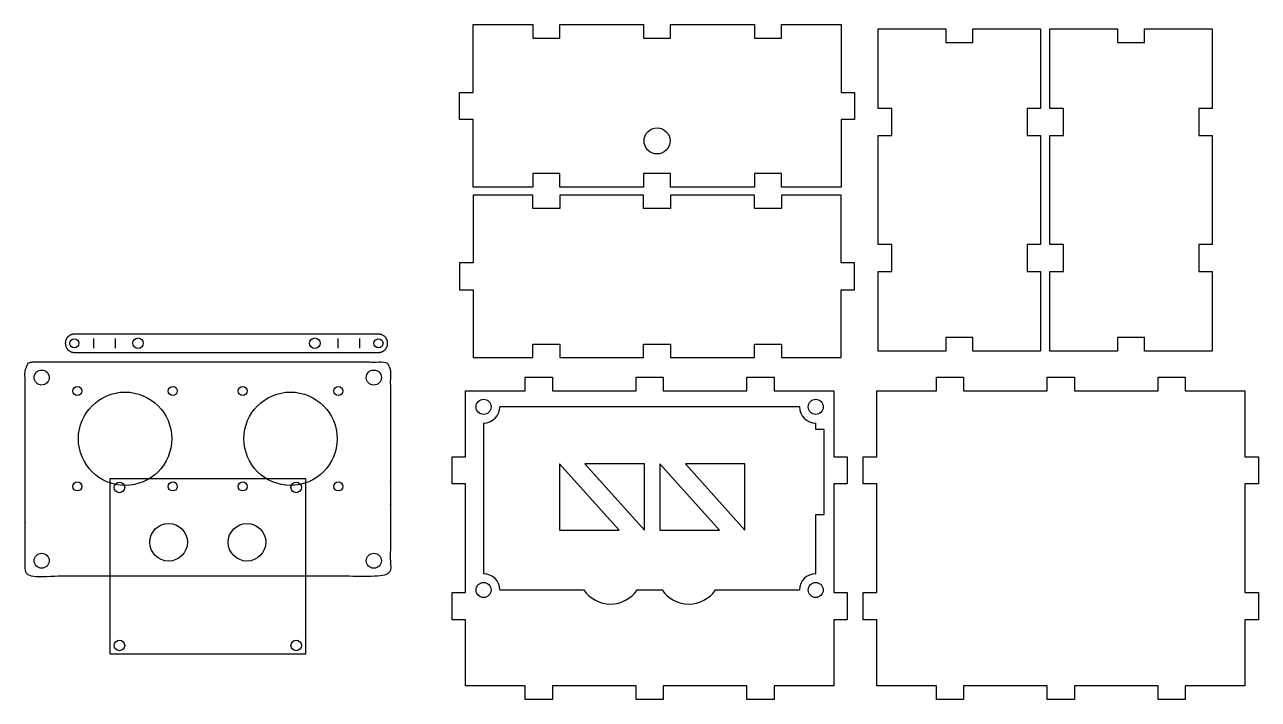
# Model space of a CAD drawing. Header units: inches. Extents: x -5.5 to 10.9, y 0.2 to 9.1.
import ezdxf

# ---------------------------------------------------------------- set-up
doc = ezdxf.new("R2010")
doc.units = ezdxf.units.IN
doc.header["$MEASUREMENT"] = 0
for name, color, linetype, true_color in [('CUTS', 1, 'Continuous', 0xff0000), ('Default', 178, 'Continuous', 0x000000), ('PARTS', 5, 'Continuous', 0x0000ff)]:
    doc.layers.add(name, color=color, linetype=linetype, true_color=true_color)

msp = doc.modelspace()

# ---------------------------------------------------------------- linework, layer by layer
at = {"layer": 'CUTS'}
for p, q in [((-4.534, 4.959), (-4.534, 4.833)), ((-4.248, 4.959), (-4.248, 4.833)), ((-1.287, 4.959), (-1.287, 4.833)), ((-1.001, 4.959), (-1.001, 4.833))]:
    msp.add_line(p, q, dxfattribs=at)
for points in [[(4.85, 4.051), (0.865, 4.051)], [(0.65, 3.835), (0.65, 1.831)], [(5.065, 3.751), (5.065, 3.835)], [(5.065, 2.618), (5.176, 2.618), (5.176, 3.751), (5.065, 3.751)], [(5.065, 1.831), (5.065, 2.618)], [(0.865, 1.616), (1.98, 1.616)], [(2.693, 1.616), (3.022, 1.616)], [(3.735, 1.616), (4.85, 1.616)]]:
    msp.add_lwpolyline(points, dxfattribs=at)
for centre, radius in [((2.956, 7.586), 0.173), ((-4.789, 4.896), 0.06), ((-3.943, 4.896), 0.07), ((-1.593, 4.896), 0.07), ((-0.747, 4.896), 0.06), ((-5.224, 4.44), 0.1), ((-0.809, 4.44), 0.1), ((-4.751, 4.262), 0.06), ((-3.481, 4.262), 0.06), ((-2.551, 4.262), 0.06), ((-1.281, 4.262), 0.06), ((-4.116, 3.627), 0.62), ((-1.916, 3.627), 0.62), ((0.65, 4.051), 0.1), ((5.065, 4.051), 0.1), ((-4.751, 2.992), 0.06), ((-4.191, 2.979), 0.07), ((-3.481, 2.992), 0.06), ((-2.551, 2.992), 0.06), ((-1.841, 2.979), 0.07), ((-1.281, 2.992), 0.06), ((-3.537, 2.25), 0.25), ((-2.495, 2.25), 0.25), ((-5.224, 2.005), 0.1), ((-0.809, 2.005), 0.1), ((0.65, 1.616), 0.1), ((5.065, 1.616), 0.1), ((-4.191, 0.879), 0.07), ((-1.841, 0.879), 0.07)]:
    msp.add_circle(centre, radius, dxfattribs=at)
for centre, radius, start, end in [((0.65, 4.051), 0.216, 270, 0), ((5.065, 4.051), 0.216, 180, 270), ((0.65, 1.616), 0.216, 0, 90), ((5.065, 1.616), 0.216, 90, 180), ((2.337, 1.861), 0.432, 214.4831, 325.5169), ((3.378, 1.861), 0.432, 214.4831, 325.5169)]:
    msp.add_arc(centre, radius, start, end, dxfattribs=at)
at = {"layer": 'Default'}
msp.add_lwpolyline([(-4.317, 0.767), (-1.715, 0.767), (-1.715, 3.092), (-4.317, 3.092)], close=True, dxfattribs=at)
at = {"layer": 'PARTS'}
for points in [[(2.776, 9.132), (2.776, 8.952), (3.136, 8.952), (3.136, 9.132), (4.25, 9.132), (4.25, 8.952), (4.61, 8.952), (4.61, 9.132), (5.402, 9.132), (5.402, 8.232), (5.582, 8.232), (5.582, 7.872), (5.402, 7.872), (5.402, 6.972), (4.61, 6.972), (4.61, 7.152), (4.25, 7.152), (4.25, 6.972), (3.136, 6.972), (3.136, 7.152), (2.776, 7.152), (2.776, 6.972), (1.663, 6.972), (1.663, 7.152), (1.303, 7.152), (1.303, 6.972), (0.51, 6.972), (0.51, 7.872), (0.33, 7.872), (0.33, 8.232), (0.51, 8.232), (0.51, 9.132), (1.303, 9.132), (1.303, 8.952), (1.663, 8.952), (1.663, 9.132)], [(6.795, 4.793), (5.895, 4.793), (5.895, 4.973), (5.895, 5.851), (6.075, 5.851), (6.075, 6.211), (5.895, 6.211), (5.895, 7.657), (6.075, 7.657), (6.075, 8.017), (5.895, 8.017), (5.895, 8.896), (5.895, 9.076), (6.795, 9.076), (6.795, 8.896), (7.155, 8.896), (7.155, 9.076), (8.055, 9.076), (8.055, 8.896), (8.055, 8.017), (7.875, 8.017), (7.875, 7.657), (8.055, 7.657), (8.055, 6.211), (7.875, 6.211), (7.875, 5.851), (8.055, 5.851), (8.055, 4.973), (8.055, 4.793), (7.155, 4.793), (7.155, 4.973), (6.795, 4.973)], [(9.077, 4.793), (8.177, 4.793), (8.177, 4.973), (8.177, 5.851), (8.357, 5.851), (8.357, 6.211), (8.177, 6.211), (8.177, 7.657), (8.357, 7.657), (8.357, 8.017), (8.177, 8.017), (8.177, 8.896), (8.177, 9.076), (9.077, 9.076), (9.077, 8.896), (9.437, 8.896), (9.437, 9.076), (10.337, 9.076), (10.337, 8.896), (10.337, 8.017), (10.157, 8.017), (10.157, 7.657), (10.337, 7.657), (10.337, 6.211), (10.157, 6.211), (10.157, 5.851), (10.337, 5.851), (10.337, 4.973), (10.337, 4.793), (9.437, 4.793), (9.437, 4.973), (9.077, 4.973)], [(2.776, 4.886), (3.136, 4.886), (3.136, 4.706), (4.25, 4.706), (4.25, 4.886), (4.61, 4.886), (4.61, 4.706), (5.402, 4.706), (5.402, 5.606), (5.582, 5.606), (5.582, 5.966), (5.402, 5.966), (5.402, 6.866), (4.61, 6.866), (4.61, 6.686), (4.25, 6.686), (4.25, 6.866), (3.136, 6.866), (3.136, 6.686), (2.776, 6.686), (2.776, 6.866), (1.663, 6.866), (1.663, 6.686), (1.303, 6.686), (1.303, 6.866), (0.51, 6.866), (0.51, 5.966), (0.33, 5.966), (0.33, 5.606), (0.51, 5.606), (0.51, 4.706), (1.303, 4.706), (1.303, 4.886), (1.663, 4.886), (1.663, 4.706), (2.776, 4.706)], [(0.231, 3.027), (0.231, 3.387), (0.411, 3.387), (0.411, 4.265), (1.204, 4.265), (1.204, 4.445), (1.564, 4.445), (1.564, 4.265), (2.678, 4.265), (2.678, 4.445), (3.038, 4.445), (3.038, 4.265), (4.151, 4.265), (4.151, 4.445), (4.511, 4.445), (4.511, 4.265), (5.304, 4.265), (5.304, 3.387), (5.484, 3.387), (5.484, 3.027), (5.304, 3.027), (5.304, 1.581), (5.484, 1.581), (5.484, 1.221), (5.304, 1.221), (5.304, 0.342), (4.511, 0.342), (4.511, 0.162), (4.151, 0.162), (4.151, 0.342), (3.038, 0.342), (3.038, 0.162), (2.678, 0.162), (2.678, 0.342), (1.564, 0.342), (1.564, 0.162), (1.204, 0.162), (1.204, 0.342), (0.411, 0.342), (0.411, 1.221), (0.231, 1.221), (0.231, 1.581), (0.411, 1.581), (0.411, 3.027)], [(5.696, 3.027), (5.696, 3.387), (5.876, 3.387), (5.876, 4.265), (6.669, 4.265), (6.669, 4.445), (7.029, 4.445), (7.029, 4.265), (8.143, 4.265), (8.143, 4.445), (8.503, 4.445), (8.503, 4.265), (9.616, 4.265), (9.616, 4.445), (9.976, 4.445), (9.976, 4.265), (10.769, 4.265), (10.769, 3.387), (10.949, 3.387), (10.949, 3.027), (10.769, 3.027), (10.769, 1.581), (10.949, 1.581), (10.949, 1.221), (10.769, 1.221), (10.769, 0.342), (9.976, 0.342), (9.976, 0.162), (9.616, 0.162), (9.616, 0.342), (8.503, 0.342), (8.503, 0.162), (8.143, 0.162), (8.143, 0.342), (7.029, 0.342), (7.029, 0.162), (6.669, 0.162), (6.669, 0.342), (5.876, 0.342), (5.876, 1.221), (5.696, 1.221), (5.696, 1.581), (5.876, 1.581), (5.876, 3.027)], [(1.658, 2.413), (2.451, 2.413), (1.658, 3.292)], [(2.79, 3.292), (1.998, 3.292), (2.79, 2.413)], [(2.993, 2.413), (3.785, 2.413), (2.993, 3.292)], [(4.125, 3.292), (3.332, 3.292), (4.125, 2.413)]]:
    msp.add_lwpolyline(points, close=True, dxfattribs=at)
for points, weights, knots in [([(-4.789, 5.017), (-4.868, 5.017), (-4.9, 4.944), (-4.948, 4.833), (-4.837, 4.784), (-4.814, 4.774), (-4.789, 4.774)], [0.884242808559, 0.786513393533, 1, 0.707106781187, 1, 0.920593387691, 0.884242808594], [7.7019196, 7.7019196, 7.7019196, 7.8407583, 7.8407583, 8.0312382, 8.0312382, 8.0828795, 8.0828795, 8.0828795]), ([(-0.747, 4.774), (-0.667, 4.774), (-0.635, 4.847), (-0.587, 4.958), (-0.698, 5.007), (-0.721, 5.017), (-0.747, 5.017)], [0.884242808609, 0.786513393479, 1, 0.707106781187, 1, 0.920593387688, 0.884242808591], [3.8509598, 3.8509598, 3.8509598, 3.9897985, 3.9897985, 4.1802784, 4.1802784, 4.2319196, 4.2319196, 4.2319196]), ([(-4.323, 4.647), (-5.12, 4.647), (-5.344, 4.647), (-5.444, 4.647), (-5.444, 4.547), (-5.444, 4.39), (-5.444, 4.234), (-5.444, 3.164), (-5.444, 2.094), (-5.444, 1.996), (-5.444, 1.898), (-5.444, 1.798), (-5.344, 1.798), (-3.926, 1.798), (-3.016, 1.798), (-2.106, 1.798), (-0.689, 1.798), (-0.589, 1.798), (-0.589, 1.898), (-0.589, 1.996), (-0.589, 2.094), (-0.589, 3.164), (-0.589, 4.234), (-0.589, 4.39), (-0.589, 4.547), (-0.589, 4.647), (-0.689, 4.647), (-0.912, 4.647), (-2.506, 4.647), (-3.016, 4.647), (-3.527, 4.647), (-4.323, 4.647)], [1, 1, 1, 0.707106781187, 1, 1, 1, 1, 1, 1, 1, 0.707106781187, 1, 1, 1, 1, 1, 0.707106781187, 1, 1, 1, 1, 1, 1, 1, 0.707106781187, 1, 1, 1, 1, 1, 1], [-42.182386, -42.182386, -42.182386, -40.966944, -40.966944, -40.809864, -40.809864, -40.495949, -40.495949, -38.356818, -38.356818, -38.160318, -38.160318, -38.003239, -38.003239, -36.929708, -36.929708, -35.856178, -35.856178, -35.699098, -35.699098, -35.502598, -35.502598, -33.363467, -33.363467, -33.049553, -33.049553, -32.892473, -32.892473, -32.445572, -30.461589, -30.461589, -29.246147, -29.246147, -29.246147])]:
    msp.add_rational_spline(points, weights, degree=2, knots=knots, dxfattribs=at)
for points in [[(-0.747, 5.017), (-2.768, 5.017), (-4.789, 5.017)], [(-4.789, 4.774), (-2.768, 4.774), (-0.747, 4.774)]]:
    msp.add_open_spline(points, degree=2, dxfattribs=at)

doc.saveas('drawing.dxf')
